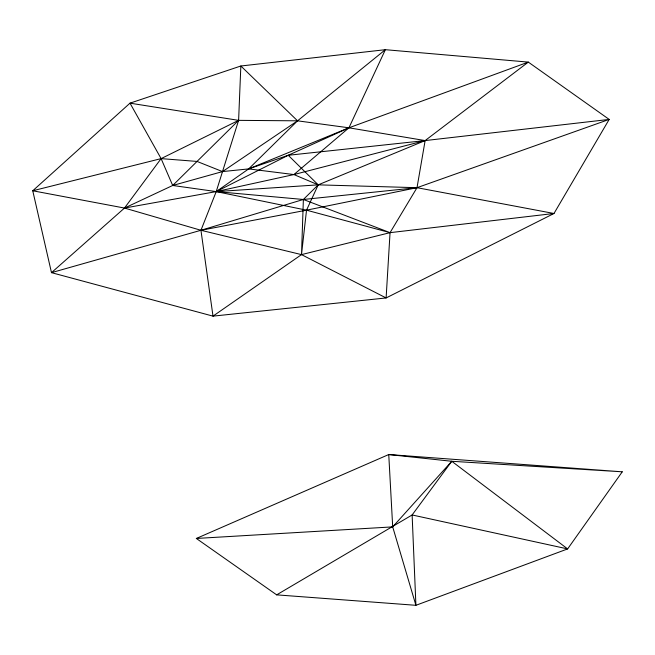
<?xml version="1.0" encoding="UTF-8"?>
<svg xmlns="http://www.w3.org/2000/svg" width="655" height="655" viewBox="0 0 655 655"><rect width="100%" height="100%" fill="white"/><g stroke="black" fill="none" stroke-linecap="round" stroke-linejoin="round"><path stroke-width="0.98" d="M417.014 187.69L425.136 140.579L528.315 62.102L609.183 119.415L553.983 213.489L386.114 297.951L213.006 316.136L51.483 272.652L32.75 190.769L130.001 103.162L240.844 65.999L385.377 49.69L528.315 62.102L348.935 127.807L248.679 168.9L216.224 191.596L124.491 208.053L32.75 190.769L161.105 158.616L238.608 120.356L297.55 120.823L348.935 127.807L425.136 140.579L609.183 119.415L417.014 187.69L306.524 210.181L200.946 230.282L51.483 272.652L124.491 208.053L161.105 158.616L197.032 161.433L222.512 171.585L248.679 168.9L293.915 174.566L318.215 184.849L417.014 187.69L553.983 213.489L390.052 232.656L301.505 254.615L213.006 316.136L200.946 230.282L216.224 191.596L238.608 120.356L240.844 65.999L297.55 120.823L385.377 49.69L348.935 127.807L293.915 174.566L216.224 191.596L172.699 185.48L124.491 208.053L200.946 230.282L301.505 254.615L386.114 297.951L390.052 232.656L417.014 187.69L303.371 199.48L200.946 230.282M318.215 184.849L216.224 191.596L303.371 199.48L390.052 232.656L306.524 210.181L216.224 191.596L288.241 155.276L318.215 184.849L306.524 210.181L301.505 254.615L303.371 199.48L318.215 184.849L425.136 140.579L288.241 155.276L248.679 168.9L297.55 120.823L222.512 171.585L172.699 185.48L161.105 158.616L130.001 103.162L238.608 120.356L172.699 185.48M622.25 471.813L567.631 548.915L415.917 605.31L276.664 594.855L196.336 538.459L388.751 454.537L622.25 471.813L451.77 461.276L388.751 454.537L392.697 526.882L415.917 605.31L412.126 514.961L451.77 461.276L567.631 548.915L412.126 514.961L276.664 594.855M451.77 461.276L392.697 526.882L196.336 538.459M288.241 155.276L348.935 127.807M293.915 174.566L425.136 140.579"/></g></svg>
